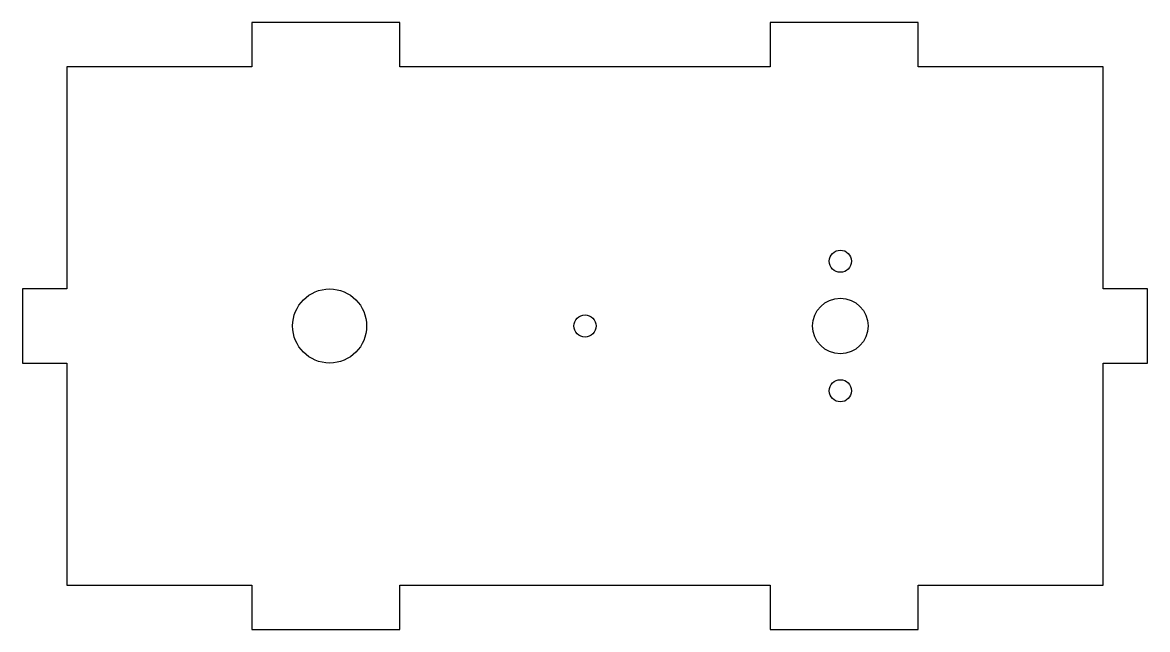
# Model space of a CAD drawing. Header units: millimetres. Extents: x -76 to 76, y -41 to 41.
import ezdxf

# ---------------------------------------------------------------- set-up
doc = ezdxf.new("R2010")
doc.units = ezdxf.units.MM

msp = doc.modelspace()

# ---------------------------------------------------------------- linework, layer by layer
at = {"color": 7, "linetype": 'Continuous', "lineweight": 25}
for p, q in [((-25, 41), (-45, 41)), ((-45, 41), (-45, 35)), ((-25, 35), (-25, 41)), ((45, 41), (25, 41)), ((25, 41), (25, 35)), ((45, 35), (45, 41)), ((-45, 35), (-70, 35)), ((-70, 35), (-70, 5)), ((25, 35), (-25, 35)), ((70, 35), (45, 35)), ((70, 5), (70, 35)), ((-70, 5), (-76, 5)), ((-76, 5), (-76, -5)), ((76, 5), (70, 5)), ((76, -5), (76, 5)), ((-76, -5), (-70, -5)), ((-70, -5), (-70, -35)), ((70, -35), (70, -5)), ((70, -5), (76, -5)), ((-70, -35), (-45, -35)), ((-45, -35), (-45, -41)), ((-25, -41), (-25, -35)), ((-25, -35), (25, -35)), ((25, -35), (25, -41)), ((45, -41), (45, -35)), ((45, -35), (70, -35)), ((-45, -41), (-25, -41)), ((25, -41), (45, -41))]:
    msp.add_line(p, q, dxfattribs=at)
for centre, radius in [((34.5, 8.75), 1.5), ((-34.5, 0), 5), ((34.5, 0), 3.75), ((0, 0), 1.5), ((34.5, -8.75), 1.5)]:
    msp.add_circle(centre, radius, dxfattribs=at)

doc.saveas('drawing.dxf')
